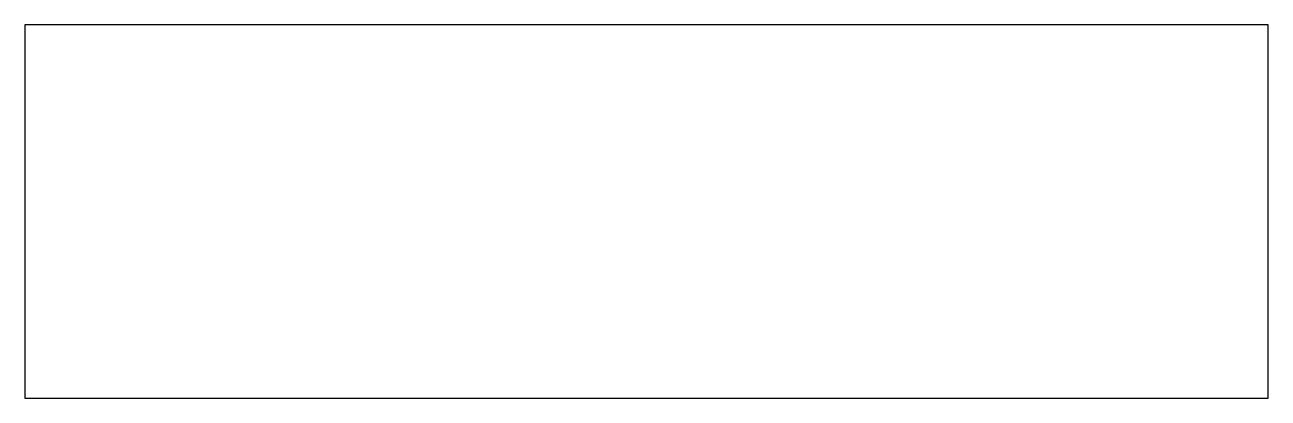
# Model space of a CAD drawing. Header units: millimetres. Extents: x 25.755 to 25.855, y 12.814 to 12.844.
import ezdxf

# ---------------------------------------------------------------- set-up
doc = ezdxf.new("R2010")
doc.units = ezdxf.units.MM
doc.header["$LTSCALE"] = 0.5

msp = doc.modelspace()

# ---------------------------------------------------------------- linework, layer by layer
msp.add_lwpolyline([(25.75505, 12.81436), (25.85505, 12.81436), (25.85505, 12.84436), (25.75505, 12.84436)], close=True)

doc.saveas('drawing.dxf')
